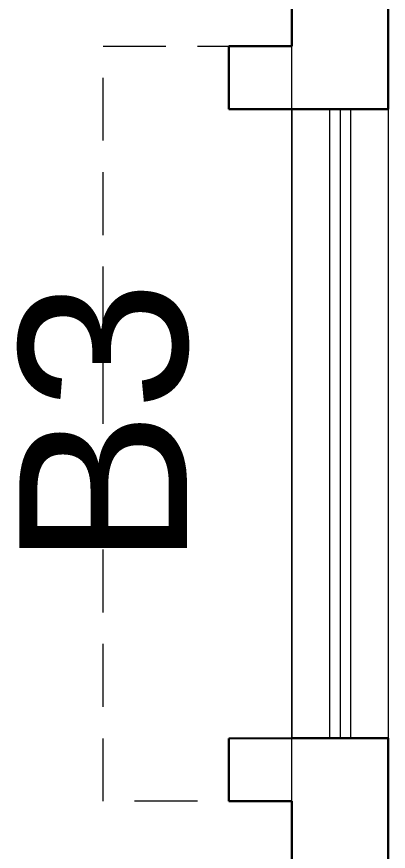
# Model space of a CAD drawing. Header units: inches. Extents: x -605 to 2991212, y -2872845 to 0.
# Drawn here: x 2766299 to 2767185, y -2490979 to -2488989 of the extents above; entities that cross this region are included whole.
import ezdxf
from ezdxf.enums import TextEntityAlignment as Align

# ---------------------------------------------------------------- set-up
doc = ezdxf.new("R2010")
doc.units = ezdxf.units.IN
doc.header["$LTSCALE"] = 600
doc.header["$MEASUREMENT"] = 0
doc.linetypes.add('DASHED2', pattern=[0.375, 0.25, -0.125])
for name, color, linetype, lineweight in [('GB', 6, 'Continuous', 20), ('rRCC 2', 40, 'Continuous', 15), ('WALLS', 7, 'Continuous', 30)]:
    doc.layers.add(name, color=color, linetype=linetype, lineweight=lineweight)
doc.layers.add('window', color=7, linetype='Continuous', lineweight=15, true_color=0x735461)
doc.styles.get("Standard").update_dxf_attribs({"font": 'arial.ttf'})

# ---------------------------------------------------------------- blocks, each defined once
blk = doc.blocks.new('45B')
at = {"color": 8, "linetype": 'DASHED2'}
for p, q in [((2170236.7, -2813695.1), (2170236.7, -2811894.9)), ((2170236.7, -2811894.9), (2170686.7, -2811894.9)), ((2170686.7, -2813695.1), (2170236.7, -2813695.1))]:
    blk.add_line(p, q, dxfattribs=at)
at = {"layer": 'WALLS', "color": 8, "linetype": 'ByBlock'}
for p, q in [((2170686.7, -2809984.9), (2170686.7, -2811894.9)), ((2170916.7, -2810214.9), (2170916.7, -2812044.9)), ((2170536.7, -2812044.9), (2170536.7, -2811894.9)), ((2170536.7, -2811894.9), (2170686.7, -2811894.9)), ((2170686.7, -2812044.9), (2170536.7, -2812044.9)), ((2170686.7, -2812044.9), (2170916.7, -2812044.9)), ((2170686.7, -2813544.9), (2170536.7, -2813545.1)), ((2170536.7, -2813545.1), (2170536.7, -2813695.1)), ((2170686.7, -2813544.9), (2170916.7, -2813544.9)), ((2170916.7, -2813544.9), (2170916.7, -2816038.9)), ((2170536.7, -2813695.1), (2170686.7, -2813695.1)), ((2170686.7, -2813695.1), (2170686.7, -2815888.9))]:
    blk.add_line(p, q, dxfattribs=at)
at = {"layer": 'window', "color": 8, "linetype": 'ByBlock'}
for p, q in [((2170686.7, -2812044.9), (2170686.7, -2813544.9)), ((2170776.7, -2812044.9), (2170776.7, -2813544.9)), ((2170801.7, -2812044.9), (2170801.7, -2813544.9)), ((2170826.7, -2812044.9), (2170826.7, -2813544.9)), ((2170916.7, -2812044.9), (2170916.7, -2813544.9))]:
    blk.add_line(p, q, dxfattribs=at)

msp = doc.modelspace()

# ---------------------------------------------------------------- linework, layer by layer
at = {"layer": 'GB', "color": 1}
msp.add_lwpolyline([(2766954.6, -2487379.1), (2767184.6, -2487379.1), (2767184.6, -2492589.1), (2766954.6, -2492589.1)], close=True, dxfattribs=at)

# ---------------------------------------------------------------- block references
msp.add_blockref('45B', (596267.9, 322835.8), dxfattribs=at)

# ---------------------------------------------------------------- texts
at = {"layer": 'rRCC 2'}
msp.add_text('B3', height=400, rotation=90, dxfattribs=at).set_placement((2766504.6, -2489959.2), align=Align.MIDDLE_CENTER)

doc.saveas('drawing.dxf')
